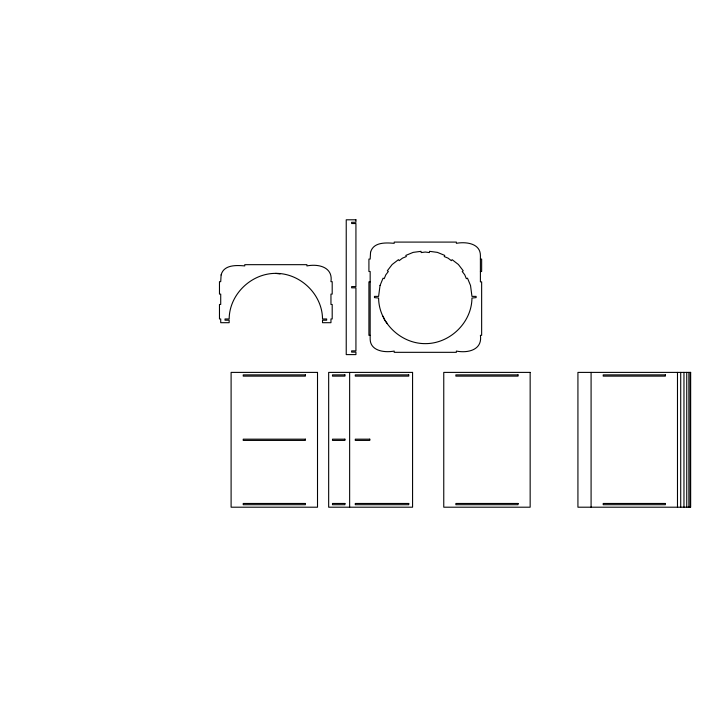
<?xml version="1.0" encoding="UTF-8"?>
<svg xmlns="http://www.w3.org/2000/svg" width="727" height="727" viewBox="0 0 727 727"><rect width="100%" height="100%" fill="white"/><g stroke="black" fill="none" stroke-linecap="round" stroke-linejoin="round"><path stroke-width="1.09" d="M480.402 259.076L481.647 259.076L481.647 271.507L480.402 271.507M370.161 281.876L368.916 281.876L368.916 335.329L370.161 335.329M275.669 273.388L280.104 273.934M387.337 323.633L384.728 320.207L383.065 316.236M690.223 372.397L690.223 507.201M688.878 372.397L688.878 507.201M686.742 372.397L686.742 507.201M683.962 372.397L683.962 507.201M680.717 372.397L680.717 507.201M677.482 372.397L677.482 507.201M591.087 372.397L591.087 507.201M349.642 372.397L349.642 507.201M221.108 274.933L220.717 281.667L219.472 281.667L219.472 294.099L220.717 294.099L220.717 304.459L219.472 304.459L219.472 318.962L220.717 318.962L220.717 322.697L229.159 322.697L229.159 320.207L225.016 320.207L225.016 318.962L229.159 318.962C229.359 294.335 251.315 273.252 275.833 273.37C300.36 273.252 322.306 294.335 322.515 318.962L326.659 318.962L326.659 320.207L322.515 320.207L322.515 322.697L330.958 322.697L330.958 318.962L332.194 318.962L332.194 304.459L330.958 304.459L330.958 294.099L332.194 294.099L332.194 281.667L330.958 281.667C333.157 267.063 318.462 263.637 306.912 265.918L306.912 264.673L244.754 264.673L244.754 265.918C236.42 265.182 223.798 264.555 221.108 274.933M370.552 252.342L370.161 259.076L368.916 259.076L368.916 271.507L370.161 271.507L370.161 339.082C370.297 351.259 385.056 352.822 394.198 351.077L394.198 352.322L456.365 352.322L456.365 351.077C467.915 353.358 482.61 349.932 480.402 335.329L481.647 335.329L481.647 281.876L480.402 281.876L480.402 255.331C480.265 243.154 465.507 241.591 456.365 243.327L456.365 242.091L394.198 242.091L394.198 243.327C385.864 242.6 373.242 241.964 370.552 252.342M380.039 285.493L378.603 296.38L374.46 296.38L374.46 297.616L378.603 298.034C378.812 322.67 400.759 343.753 425.286 343.635C449.804 343.753 471.75 322.67 471.959 298.034L476.103 297.616L476.103 296.38L471.959 296.38L470.523 285.493L467.497 278.177L466.343 278.659L464.762 274.824L462.236 271.534L463.226 270.78L458.401 264.501L452.121 259.675L451.367 260.666L448.077 258.14L444.242 256.558L444.724 255.404L437.409 252.378L429.548 251.342L429.393 252.578L425.286 252.033L421.169 252.578L421.015 251.342L413.154 252.378L405.839 255.404L406.32 256.558L402.485 258.14L399.196 260.666L398.441 259.675L392.162 264.501L387.337 270.78L388.327 271.534L385.801 274.824L384.219 278.659L383.065 278.177L380.039 285.493M355.93 219.799L346.234 219.799L346.234 354.603L355.93 354.603L355.93 352.122L351.632 352.122L351.632 350.877L355.93 350.877L355.93 287.828L351.632 287.828L351.632 286.583L355.93 286.583L355.93 223.534L351.632 223.534L351.632 222.289L355.93 222.289L355.93 219.799M317.508 372.397L231.104 372.397L231.104 507.201L317.508 507.201L317.508 372.397M412.572 372.397L328.668 372.397L328.668 507.201L412.572 507.201L412.572 372.397M530.156 372.397L443.761 372.397L443.761 507.201L530.156 507.201L530.156 372.397M690.65 372.397L577.929 372.397L577.929 507.201L690.65 507.201L690.65 372.397M305.385 374.878L243.227 374.878L243.227 376.123L305.385 376.123L305.385 374.878M344.925 374.878L332.493 374.878L332.493 376.123L344.925 376.123L344.925 374.878M408.747 374.878L355.285 374.878L355.285 376.123L408.747 376.123L408.747 374.878M518.042 374.878L455.874 374.878L455.874 376.123L518.042 376.123L518.042 374.878M665.369 374.878L603.21 374.878L603.21 376.123L665.369 376.123L665.369 374.878M305.385 439.172L243.227 439.172L243.227 440.417L305.385 440.417L305.385 439.172M344.925 439.172L332.493 439.172L332.493 440.417L344.925 440.417L344.925 439.172M369.789 439.172L355.285 439.172L355.285 440.417L369.789 440.417L369.789 439.172M305.385 503.466L243.227 503.466L243.227 504.711L305.385 504.711L305.385 503.466M344.925 503.466L332.493 503.466L332.493 504.711L344.925 504.711L344.925 503.466M408.747 503.466L355.285 503.466L355.285 504.711L408.747 504.711L408.747 503.466M518.042 503.466L455.874 503.466L455.874 504.711L518.042 504.711L518.042 503.466M665.369 503.466L603.21 503.466L603.21 504.711L665.369 504.711L665.369 503.466"/></g></svg>
